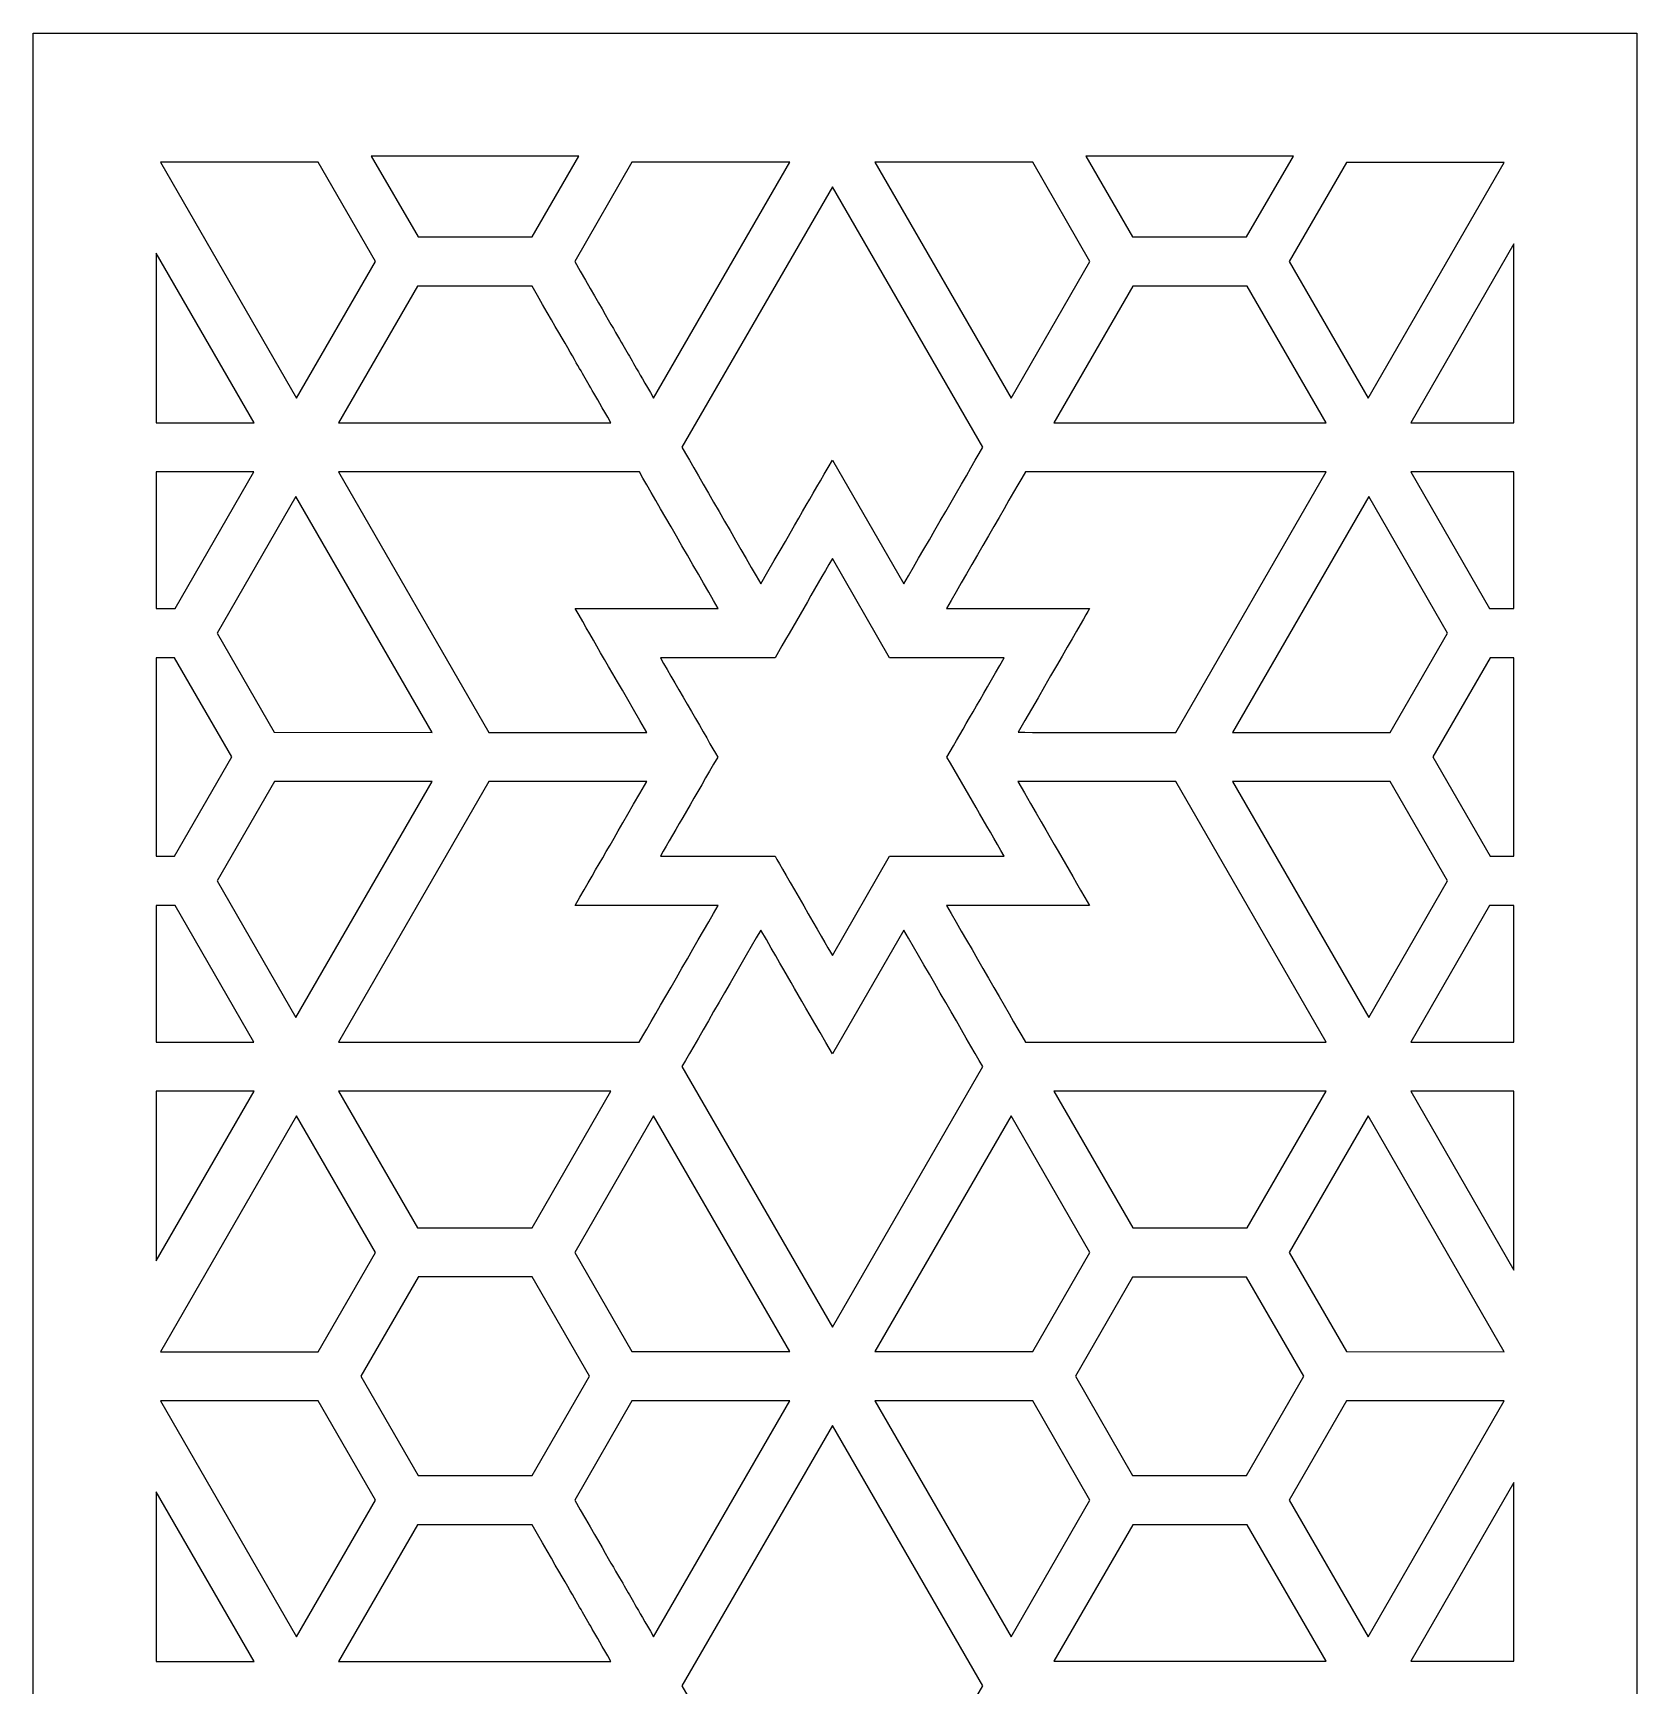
# Model space of a CAD drawing. Header units: millimetres. Extents: x -31 to 31, y -125 to 125.
# Drawn here: x -31.2 to 31.3, y 60.7 to 125.1 of the extents above; entities that cross this region are included whole.
import ezdxf

# ---------------------------------------------------------------- set-up
doc = ezdxf.new("R2010")
doc.units = ezdxf.units.MM
doc.header["$MEASUREMENT"] = 0
doc.layers.add('layer 1', color=7, linetype='Continuous')

msp = doc.modelspace()

# ---------------------------------------------------------------- linework, layer by layer
at = {"layer": 'layer 1', "color": 250}
for points, knots in [([(-31.2209, 125.1165), (-31.2209, 125.1165), (-31.2209, -124.8834), (-31.2209, -124.8834), (-31.2209, -124.8834), (-31.2209, -124.8834), (31.279, -124.8834), (31.279, -124.8834), (31.279, -124.8834), (31.279, -124.8834), (31.279, 125.1165), (31.279, 125.1165), (31.279, 125.1165), (31.279, 125.1165), (-31.2209, 125.1165), (-31.2209, 125.1165)], [0, 0, 0, 0, 0.2, 0.2, 0.2, 0.2, 0.4, 0.4, 0.4, 0.4, 0.6, 0.6, 0.6, 0.6, 1, 1, 1, 1]), ([(-20.1135, 120.0806), (-20.1135, 120.0806), (-17.8783, 116.2106), (-17.8783, 116.2106), (-17.8783, 116.2106), (-17.8783, 116.2106), (-20.9523, 110.8872), (-20.9523, 110.8872), (-20.9523, 110.8872), (-20.9523, 110.8872), (-26.2599, 120.0806), (-26.2599, 120.0806), (-26.2599, 120.0806), (-26.2599, 120.0806), (-20.1135, 120.0806), (-20.1135, 120.0806)], [0, 0, 0, 0, 0.2, 0.2, 0.2, 0.2, 0.4, 0.4, 0.4, 0.4, 0.6, 0.6, 0.6, 0.6, 1, 1, 1, 1]), ([(-9.9551, 120.3233), (-9.9551, 120.3233), (-11.7764, 117.1695), (-11.7764, 117.1695), (-11.7764, 117.1695), (-11.7764, 117.1695), (-16.2198, 117.1695), (-16.2198, 117.1695), (-16.2198, 117.1695), (-16.2198, 117.1695), (-18.0411, 120.3233), (-18.0411, 120.3233), (-18.0411, 120.3233), (-18.0411, 120.3233), (-9.9551, 120.3233), (-9.9551, 120.3233)], [0, 0, 0, 0, 0.2, 0.2, 0.2, 0.2, 0.4, 0.4, 0.4, 0.4, 0.6, 0.6, 0.6, 0.6, 1, 1, 1, 1]), ([(-1.7364, 120.0806), (-1.7364, 120.0806), (-7.0425, 110.8886), (-7.0425, 110.8886), (-7.0425, 110.8886), (-8.4292, 113.2903), (-7.6863, 112.0041), (-10.1148, 116.2124), (-10.1148, 116.2124), (-10.1148, 116.2124), (-7.8828, 120.0806), (-7.8828, 120.0806), (-7.8828, 120.0806), (-7.8828, 120.0806), (-1.7364, 120.0806), (-1.7364, 120.0806)], [0, 0, 0, 0, 0.2, 0.2, 0.2, 0.2, 0.4, 0.4, 0.4, 0.4, 0.6, 0.6, 0.6, 0.6, 1, 1, 1, 1]), ([(7.7336, 120.0806), (7.7336, 120.0806), (9.9653, 116.2138), (9.9653, 116.2138), (9.9653, 116.2138), (9.9653, 116.2138), (6.8929, 110.8904), (6.8929, 110.8904), (6.8929, 110.8904), (6.8929, 110.8904), (1.5869, 120.0806), (1.5869, 120.0806), (1.5869, 120.0806), (1.5869, 120.0806), (7.7336, 120.0806), (7.7336, 120.0806)], [0, 0, 0, 0, 0.2, 0.2, 0.2, 0.2, 0.4, 0.4, 0.4, 0.4, 0.6, 0.6, 0.6, 0.6, 1, 1, 1, 1]), ([(17.8901, 120.3233), (17.8901, 120.3233), (16.0704, 117.1727), (16.0704, 117.1727), (16.0704, 117.1727), (16.0704, 117.1727), (11.6272, 117.1709), (11.6272, 117.1709), (11.6272, 117.1709), (11.6272, 117.1709), (9.8072, 120.3233), (9.8072, 120.3233), (9.8072, 120.3233), (9.8072, 120.3233), (17.8901, 120.3233), (17.8901, 120.3233)], [0, 0, 0, 0, 0.2, 0.2, 0.2, 0.2, 0.4, 0.4, 0.4, 0.4, 0.6, 0.6, 0.6, 0.6, 1, 1, 1, 1]), ([(26.1091, 120.0774), (26.1091, 120.0774), (20.8043, 110.8904), (20.8043, 110.8904), (20.8043, 110.8904), (20.8043, 110.8904), (17.732, 116.2138), (17.732, 116.2138), (17.732, 116.2138), (17.732, 116.2138), (19.9626, 120.0774), (19.9626, 120.0774), (19.9626, 120.0774), (19.9626, 120.0774), (26.1091, 120.0774), (26.1091, 120.0774)], [0, 0, 0, 0, 0.2, 0.2, 0.2, 0.2, 0.4, 0.4, 0.4, 0.4, 0.6, 0.6, 0.6, 0.6, 1, 1, 1, 1]), ([(5.7873, 108.9716), (5.0923, 107.7701), (3.6608, 105.2886), (2.7117, 103.6479), (2.7117, 103.6479), (2.7117, 103.6479), (-0.0747, 108.4746), (-0.0747, 108.4746), (-0.0747, 108.4746), (-0.9934, 106.8832), (-1.3193, 106.3226), (-2.8611, 103.6479), (-2.8611, 103.6479), (-3.7895, 105.2537), (-5.2482, 107.7828), (-5.9352, 108.9716), (-5.9352, 108.9716), (-5.9352, 108.9716), (-0.0747, 119.1235), (-0.0747, 119.1235), (-0.0747, 119.1235), (-0.0747, 119.1235), (5.7873, 108.9716), (5.7873, 108.9716)], [0, 0, 0, 0, 0.1428571, 0.1428571, 0.1428571, 0.1428571, 0.2857143, 0.2857143, 0.2857143, 0.2857143, 0.4285714, 0.4285714, 0.4285714, 0.4285714, 0.5714286, 0.5714286, 0.5714286, 0.5714286, 0.7142857, 0.7142857, 0.7142857, 0.7142857, 1, 1, 1, 1]), ([(26.4858, 109.9301), (26.4858, 109.9301), (22.4645, 109.9301), (22.4645, 109.9301), (22.4645, 109.9301), (22.4645, 109.9301), (26.4858, 116.8978), (26.4858, 116.8978), (26.4858, 116.8978), (26.4858, 116.8978), (26.4858, 109.9301), (26.4858, 109.9301)], [0, 0, 0, 0, 0.25, 0.25, 0.25, 0.25, 0.5, 0.5, 0.5, 0.5, 1, 1, 1, 1]), ([(-26.4278, 116.5384), (-26.4278, 116.5384), (-22.6107, 109.927), (-22.6107, 109.927), (-22.6107, 109.927), (-22.6107, 109.927), (-26.4278, 109.927), (-26.4278, 109.927), (-26.4278, 109.927), (-26.4278, 109.927), (-26.4278, 116.5384), (-26.4278, 116.5384)], [0, 0, 0, 0, 0.25, 0.25, 0.25, 0.25, 0.5, 0.5, 0.5, 0.5, 1, 1, 1, 1]), ([(-19.3146, 109.9287), (-19.3146, 109.9287), (-16.2421, 115.2521), (-16.2421, 115.2521), (-16.2421, 115.2521), (-16.2421, 115.2521), (-11.7764, 115.2521), (-11.7764, 115.2521), (-11.7764, 115.2521), (-9.4086, 111.1525), (-10.0782, 112.3124), (-8.7025, 109.9287), (-8.7025, 109.9287), (-10.6549, 109.9287), (-8.6369, 109.9287), (-19.3146, 109.9287)], [0, 0, 0, 0, 0.2, 0.2, 0.2, 0.2, 0.4, 0.4, 0.4, 0.4, 0.6, 0.6, 0.6, 0.6, 1, 1, 1, 1]), ([(8.5545, 109.9319), (8.5545, 109.9319), (11.6286, 115.2539), (11.6286, 115.2539), (11.6286, 115.2539), (11.6286, 115.2539), (16.0926, 115.2553), (16.0926, 115.2553), (16.0926, 115.2553), (16.0926, 115.2553), (19.1668, 109.9319), (19.1668, 109.9319), (19.1668, 109.9319), (19.1668, 109.9319), (8.5545, 109.9319), (8.5545, 109.9319)], [0, 0, 0, 0, 0.2, 0.2, 0.2, 0.2, 0.4, 0.4, 0.4, 0.4, 0.6, 0.6, 0.6, 0.6, 1, 1, 1, 1]), ([(-26.4278, 108.0096), (-26.4278, 108.0096), (-22.6139, 108.0096), (-22.6139, 108.0096), (-22.6139, 108.0096), (-22.6139, 108.0096), (-25.6864, 102.6862), (-25.6864, 102.6862), (-25.6864, 102.6862), (-25.6864, 102.6862), (-26.4278, 102.6862), (-26.4278, 102.6862), (-26.4278, 102.6862), (-26.4278, 102.6862), (-26.4278, 108.0096), (-26.4278, 108.0096)], [0, 0, 0, 0, 0.2, 0.2, 0.2, 0.2, 0.4, 0.4, 0.4, 0.4, 0.6, 0.6, 0.6, 0.6, 1, 1, 1, 1]), ([(-7.5952, 108.0114), (-6.9083, 106.8211), (-5.448, 104.2934), (-4.5212, 102.6876), (-4.5212, 102.6876), (-4.5212, 102.6876), (-10.0957, 102.6876), (-10.0957, 102.6876), (-10.0957, 102.6876), (-9.2776, 101.2687), (-8.7984, 100.4379), (-7.3093, 97.8591), (-7.3093, 97.8591), (-7.3093, 97.8591), (-13.4557, 97.8591), (-13.4557, 97.8591), (-13.4557, 97.8591), (-13.4557, 97.8591), (-19.3178, 108.0114), (-19.3178, 108.0114), (-19.3178, 108.0114), (-8.6274, 108.0114), (-10.9824, 108.0114), (-7.5952, 108.0114)], [0, 0, 0, 0, 0.1428571, 0.1428571, 0.1428571, 0.1428571, 0.2857143, 0.2857143, 0.2857143, 0.2857143, 0.4285714, 0.4285714, 0.4285714, 0.4285714, 0.5714286, 0.5714286, 0.5714286, 0.5714286, 0.7142857, 0.7142857, 0.7142857, 0.7142857, 1, 1, 1, 1]), ([(19.1682, 108.0145), (19.1682, 108.0145), (13.3078, 97.8623), (13.3078, 97.8623), (13.3078, 97.8623), (11.7037, 97.8609), (8.4268, 97.8623), (7.1614, 97.8641), (7.1614, 97.8641), (8.5707, 100.3021), (9.9416, 102.6795), (9.9462, 102.6894), (9.9462, 102.6894), (5.2842, 102.6908), (6.4519, 102.6908), (4.3734, 102.6908), (4.3734, 102.6908), (5.3223, 104.3315), (6.7539, 106.813), (7.4475, 108.0145), (7.4475, 108.0145), (9.3504, 108.0145), (8.0257, 108.0145), (19.1682, 108.0145)], [0, 0, 0, 0, 0.1428571, 0.1428571, 0.1428571, 0.1428571, 0.2857143, 0.2857143, 0.2857143, 0.2857143, 0.4285714, 0.4285714, 0.4285714, 0.4285714, 0.5714286, 0.5714286, 0.5714286, 0.5714286, 0.7142857, 0.7142857, 0.7142857, 0.7142857, 1, 1, 1, 1]), ([(26.4858, 102.6894), (26.4858, 102.6894), (25.54, 102.6894), (25.54, 102.6894), (25.54, 102.6894), (25.54, 102.6894), (22.4659, 108.0128), (22.4659, 108.0128), (22.4659, 108.0128), (22.4659, 108.0128), (26.4858, 108.0128), (26.4858, 108.0128), (26.4858, 108.0128), (26.4858, 108.0128), (26.4858, 102.6894), (26.4858, 102.6894)], [0, 0, 0, 0, 0.2, 0.2, 0.2, 0.2, 0.4, 0.4, 0.4, 0.4, 0.6, 0.6, 0.6, 0.6, 1, 1, 1, 1]), ([(-15.6717, 97.8623), (-15.6717, 97.8623), (-21.8199, 97.8641), (-21.8199, 97.8641), (-21.8199, 97.8641), (-21.8199, 97.8641), (-24.0502, 101.7273), (-24.0502, 101.7273), (-24.0502, 101.7273), (-24.0502, 101.7273), (-20.9763, 107.0511), (-20.9763, 107.0511), (-20.9763, 107.0511), (-20.9763, 107.0511), (-15.6717, 97.8623), (-15.6717, 97.8623)], [0, 0, 0, 0, 0.2, 0.2, 0.2, 0.2, 0.4, 0.4, 0.4, 0.4, 0.6, 0.6, 0.6, 0.6, 1, 1, 1, 1]), ([(15.5222, 97.8623), (15.5222, 97.8623), (20.8283, 107.0543), (20.8283, 107.0543), (20.8283, 107.0543), (20.8283, 107.0543), (23.9007, 101.7305), (23.9007, 101.7305), (23.9007, 101.7305), (23.9007, 101.7305), (21.6672, 97.8623), (21.6672, 97.8623), (21.6672, 97.8623), (21.6672, 97.8623), (15.5222, 97.8623), (15.5222, 97.8623)], [0, 0, 0, 0, 0.2, 0.2, 0.2, 0.2, 0.4, 0.4, 0.4, 0.4, 0.6, 0.6, 0.6, 0.6, 1, 1, 1, 1]), ([(6.6276, 100.7734), (5.6818, 99.1344), (5.0652, 98.0683), (4.391, 96.9006), (4.391, 96.9006), (5.1452, 95.5954), (5.9154, 94.2629), (6.6262, 93.0324), (6.6262, 93.0324), (6.6262, 93.0324), (2.1573, 93.031), (2.1573, 93.031), (2.1573, 93.031), (2.1573, 93.031), (-0.0747, 89.1677), (-0.0747, 89.1677), (-0.0747, 89.1677), (-0.3766, 89.6899), (-2.0063, 92.5135), (-2.3084, 93.0356), (-2.3084, 93.0356), (-2.3084, 93.0356), (-6.7755, 93.0356), (-6.7755, 93.0356), (-6.7755, 93.0356), (-6.1989, 94.0311), (-5.3855, 95.4401), (-4.5419, 96.9006), (-4.5419, 96.9006), (-4.9445, 97.5988), (-6.1317, 99.6551), (-6.7755, 100.7703), (-6.7755, 100.7703), (-6.7755, 100.7703), (-2.3067, 100.7703), (-2.3067, 100.7703), (-2.3067, 100.7703), (-1.5973, 102.0022), (-0.7858, 103.4083), (-0.0747, 104.6416), (-0.0747, 104.6416), (-0.0747, 104.6416), (2.1589, 100.7734), (2.1589, 100.7734), (2.1589, 100.7734), (2.1589, 100.7734), (6.6276, 100.7734), (6.6276, 100.7734)], [0, 0, 0, 0, 0.0769231, 0.0769231, 0.0769231, 0.0769231, 0.1538462, 0.1538462, 0.1538462, 0.1538462, 0.2307692, 0.2307692, 0.2307692, 0.2307692, 0.3076923, 0.3076923, 0.3076923, 0.3076923, 0.3846154, 0.3846154, 0.3846154, 0.3846154, 0.4615385, 0.4615385, 0.4615385, 0.4615385, 0.5384615, 0.5384615, 0.5384615, 0.5384615, 0.6153846, 0.6153846, 0.6153846, 0.6153846, 0.6923077, 0.6923077, 0.6923077, 0.6923077, 0.7692308, 0.7692308, 0.7692308, 0.7692308, 0.8461538, 0.8461538, 0.8461538, 0.8461538, 1, 1, 1, 1]), ([(-26.4278, 100.7688), (-26.4278, 100.7688), (-25.7087, 100.7688), (-25.7087, 100.7688), (-25.7087, 100.7688), (-25.7087, 100.7688), (-23.4782, 96.9024), (-23.4782, 96.9024), (-23.4782, 96.9024), (-23.4782, 96.9024), (-25.7104, 93.0374), (-25.7104, 93.0374), (-25.7104, 93.0374), (-25.7104, 93.0356), (-25.7104, 93.0356), (-25.7104, 93.0356), (-25.7104, 93.0356), (-25.7104, 93.0356), (-26.4278, 93.0356), (-26.4278, 93.0356), (-26.4278, 93.0356), (-26.4278, 93.0356), (-26.4278, 100.7688), (-26.4278, 100.7688)], [0, 0, 0, 0, 0.1428571, 0.1428571, 0.1428571, 0.1428571, 0.2857143, 0.2857143, 0.2857143, 0.2857143, 0.4285714, 0.4285714, 0.4285714, 0.4285714, 0.5714286, 0.5714286, 0.5714286, 0.5714286, 0.7142857, 0.7142857, 0.7142857, 0.7142857, 1, 1, 1, 1]), ([(26.4858, 93.0324), (26.4858, 93.0324), (25.5594, 93.0324), (25.5594, 93.0324), (25.5594, 93.0324), (25.5594, 93.0324), (25.5594, 93.0324), (25.5594, 93.0342), (25.5594, 93.0342), (25.5594, 93.0342), (23.3271, 96.9024), (23.3271, 96.9024), (23.3271, 96.9024), (23.3271, 96.9024), (25.5626, 100.772), (25.5626, 100.772), (25.5626, 100.772), (25.5626, 100.772), (26.4858, 100.772), (26.4858, 100.772), (26.4858, 100.772), (26.4858, 100.772), (26.4858, 93.0324), (26.4858, 93.0324)], [0, 0, 0, 0, 0.1428571, 0.1428571, 0.1428571, 0.1428571, 0.2857143, 0.2857143, 0.2857143, 0.2857143, 0.4285714, 0.4285714, 0.4285714, 0.4285714, 0.5714286, 0.5714286, 0.5714286, 0.5714286, 0.7142857, 0.7142857, 0.7142857, 0.7142857, 1, 1, 1, 1]), ([(-21.8182, 95.9421), (-21.8182, 95.9421), (-15.6717, 95.9421), (-15.6717, 95.9421), (-15.6717, 95.9421), (-15.6717, 95.9421), (-20.9763, 86.7551), (-20.9763, 86.7551), (-20.9763, 86.7551), (-20.9763, 86.7551), (-24.0487, 92.0789), (-24.0487, 92.0789), (-24.0487, 92.0789), (-24.0487, 92.0789), (-21.8182, 95.9421), (-21.8182, 95.9421)], [0, 0, 0, 0, 0.2, 0.2, 0.2, 0.2, 0.4, 0.4, 0.4, 0.4, 0.6, 0.6, 0.6, 0.6, 1, 1, 1, 1]), ([(-4.5227, 91.1183), (-5.4511, 89.511), (-6.9114, 86.9833), (-7.5969, 85.7948), (-7.5969, 85.7948), (-10.9201, 85.7948), (-8.5379, 85.7948), (-19.3163, 85.7948), (-19.3163, 85.7948), (-19.3163, 85.7948), (-13.4589, 95.9421), (-13.4589, 95.9421), (-13.4589, 95.9421), (-13.4589, 95.9421), (-7.3093, 95.9421), (-7.3093, 95.9421), (-7.3093, 95.9421), (-8.8159, 93.3344), (-9.07, 92.8934), (-10.0942, 91.1183), (-10.0942, 91.1183), (-6.1572, 91.1168), (-7.4115, 91.1183), (-4.5227, 91.1183)], [0, 0, 0, 0, 0.1428571, 0.1428571, 0.1428571, 0.1428571, 0.2857143, 0.2857143, 0.2857143, 0.2857143, 0.4285714, 0.4285714, 0.4285714, 0.4285714, 0.5714286, 0.5714286, 0.5714286, 0.5714286, 0.7142857, 0.7142857, 0.7142857, 0.7142857, 1, 1, 1, 1]), ([(7.4507, 85.7899), (6.7571, 86.9915), (5.3241, 89.4729), (4.3748, 91.1137), (4.3748, 91.1137), (4.9918, 91.1137), (9.3549, 91.1154), (9.9462, 91.1154), (9.9462, 91.1154), (8.9574, 92.8296), (8.6011, 93.4462), (7.1564, 95.9467), (7.1564, 95.9467), (8.4187, 95.9453), (11.6988, 95.9453), (13.3064, 95.9453), (13.3064, 95.9453), (13.3064, 95.9453), (19.1682, 85.7917), (19.1682, 85.7917), (19.1682, 85.7917), (6.9155, 85.7899), (9.3006, 85.7899), (7.4507, 85.7899)], [0, 0, 0, 0, 0.1428571, 0.1428571, 0.1428571, 0.1428571, 0.2857143, 0.2857143, 0.2857143, 0.2857143, 0.4285714, 0.4285714, 0.4285714, 0.4285714, 0.5714286, 0.5714286, 0.5714286, 0.5714286, 0.7142857, 0.7142857, 0.7142857, 0.7142857, 1, 1, 1, 1]), ([(15.519, 95.9453), (15.519, 95.9453), (21.6655, 95.9453), (21.6655, 95.9453), (21.6655, 95.9453), (21.6655, 95.9453), (23.9007, 92.0757), (23.9007, 92.0757), (23.9007, 92.0757), (23.9007, 92.0757), (20.8269, 86.7519), (20.8269, 86.7519), (20.8269, 86.7519), (20.8269, 86.7519), (15.519, 95.9453), (15.519, 95.9453)], [0, 0, 0, 0, 0.2, 0.2, 0.2, 0.2, 0.4, 0.4, 0.4, 0.4, 0.6, 0.6, 0.6, 0.6, 1, 1, 1, 1]), ([(-26.4278, 91.1183), (-26.4278, 91.1183), (-25.6864, 91.1183), (-25.6864, 91.1183), (-25.6864, 91.1183), (-25.6864, 91.1183), (-22.6123, 85.7948), (-22.6123, 85.7948), (-22.6123, 85.7948), (-22.6123, 85.7948), (-26.4278, 85.7948), (-26.4278, 85.7948), (-26.4278, 85.7948), (-26.4278, 85.7948), (-26.4278, 91.1183), (-26.4278, 91.1183)], [0, 0, 0, 0, 0.2, 0.2, 0.2, 0.2, 0.4, 0.4, 0.4, 0.4, 0.6, 0.6, 0.6, 0.6, 1, 1, 1, 1]), ([(26.4858, 85.7917), (26.4858, 85.7917), (22.4659, 85.7917), (22.4659, 85.7917), (22.4659, 85.7917), (22.4659, 85.7917), (25.5386, 91.1154), (25.5386, 91.1154), (25.5386, 91.1154), (25.5386, 91.1154), (26.4858, 91.1154), (26.4858, 91.1154), (26.4858, 91.1154), (26.4858, 91.1154), (26.4858, 85.7917), (26.4858, 85.7917)], [0, 0, 0, 0, 0.2, 0.2, 0.2, 0.2, 0.4, 0.4, 0.4, 0.4, 0.6, 0.6, 0.6, 0.6, 1, 1, 1, 1]), ([(-0.0747, 74.6859), (-0.0747, 74.6859), (-5.9352, 84.8377), (-5.9352, 84.8377), (-5.9352, 84.8377), (-5.2482, 86.0266), (-3.7895, 88.5543), (-2.8611, 90.1598), (-2.8611, 90.1598), (-1.6532, 88.0653), (-1.4902, 87.7873), (-0.0747, 85.3348), (-0.0747, 85.3348), (-0.0747, 85.3348), (2.7133, 90.1598), (2.7133, 90.1598), (2.7133, 90.1598), (3.6592, 88.5204), (5.0923, 86.0407), (5.7873, 84.8377), (5.7873, 84.8377), (5.7873, 84.8377), (-0.0747, 74.6859), (-0.0747, 74.6859)], [0, 0, 0, 0, 0.1428571, 0.1428571, 0.1428571, 0.1428571, 0.2857143, 0.2857143, 0.2857143, 0.2857143, 0.4285714, 0.4285714, 0.4285714, 0.4285714, 0.5714286, 0.5714286, 0.5714286, 0.5714286, 0.7142857, 0.7142857, 0.7142857, 0.7142857, 1, 1, 1, 1]), ([(-26.4278, 83.8775), (-26.4278, 83.8775), (-22.6107, 83.8775), (-22.6107, 83.8775), (-22.6107, 83.8775), (-22.6107, 83.8775), (-26.4278, 77.2661), (-26.4278, 77.2661), (-26.4278, 77.2661), (-26.4278, 77.2661), (-26.4278, 83.8775), (-26.4278, 83.8775)], [0, 0, 0, 0, 0.25, 0.25, 0.25, 0.25, 0.5, 0.5, 0.5, 0.5, 1, 1, 1, 1]), ([(-8.7041, 83.8775), (-8.7041, 83.8775), (-11.7781, 78.5537), (-11.7781, 78.5537), (-11.7781, 78.5537), (-11.7781, 78.5537), (-16.2405, 78.5537), (-16.2405, 78.5537), (-16.2405, 78.5537), (-16.2405, 78.5537), (-19.3146, 83.8775), (-19.3146, 83.8775), (-19.3146, 83.8775), (-19.3146, 83.8775), (-8.7041, 83.8775), (-8.7041, 83.8775)], [0, 0, 0, 0, 0.2, 0.2, 0.2, 0.2, 0.4, 0.4, 0.4, 0.4, 0.6, 0.6, 0.6, 0.6, 1, 1, 1, 1]), ([(11.6318, 78.5505), (11.6318, 78.5505), (8.5577, 83.8729), (8.5577, 83.8729), (8.5577, 83.8729), (9.0851, 83.8729), (18.5437, 83.8743), (19.1653, 83.8743), (19.1653, 83.8743), (19.1653, 83.8743), (16.0926, 78.5505), (16.0926, 78.5505), (16.0926, 78.5505), (16.0926, 78.5505), (11.6318, 78.5505), (11.6318, 78.5505)], [0, 0, 0, 0, 0.2, 0.2, 0.2, 0.2, 0.4, 0.4, 0.4, 0.4, 0.6, 0.6, 0.6, 0.6, 1, 1, 1, 1]), ([(26.4858, 76.9066), (26.4858, 76.9066), (22.4628, 83.8743), (22.4628, 83.8743), (22.4628, 83.8743), (22.4628, 83.8743), (26.4858, 83.8743), (26.4858, 83.8743), (26.4858, 83.8743), (26.4858, 83.8743), (26.4858, 76.9066), (26.4858, 76.9066)], [0, 0, 0, 0, 0.25, 0.25, 0.25, 0.25, 0.5, 0.5, 0.5, 0.5, 1, 1, 1, 1]), ([(-20.9506, 82.9172), (-20.9506, 82.9172), (-17.8783, 77.5938), (-17.8783, 77.5938), (-17.8783, 77.5938), (-17.8783, 77.5938), (-20.1118, 73.7256), (-20.1118, 73.7256), (-20.1118, 73.7256), (-20.1118, 73.7256), (-26.2567, 73.7256), (-26.2567, 73.7256), (-26.2567, 73.7256), (-26.2567, 73.7256), (-20.9506, 82.9172), (-20.9506, 82.9172)], [0, 0, 0, 0, 0.2, 0.2, 0.2, 0.2, 0.4, 0.4, 0.4, 0.4, 0.6, 0.6, 0.6, 0.6, 1, 1, 1, 1]), ([(-10.1148, 77.5952), (-10.1148, 77.5952), (-7.0408, 82.919), (-7.0408, 82.919), (-7.0408, 82.919), (-7.0408, 82.919), (-1.7348, 73.7288), (-1.7348, 73.7288), (-1.7348, 73.7288), (-1.7348, 73.7288), (-7.8828, 73.7288), (-7.8828, 73.7288), (-7.8828, 73.7288), (-7.8828, 73.7288), (-10.1148, 77.5952), (-10.1148, 77.5952)], [0, 0, 0, 0, 0.2, 0.2, 0.2, 0.2, 0.4, 0.4, 0.4, 0.4, 0.6, 0.6, 0.6, 0.6, 1, 1, 1, 1]), ([(1.5869, 73.7288), (1.5869, 73.7288), (6.8915, 82.9172), (6.8915, 82.9172), (6.8915, 82.9172), (6.8915, 82.9172), (9.9638, 77.5938), (9.9638, 77.5938), (9.9638, 77.5938), (9.9638, 77.5938), (7.7336, 73.7288), (7.7336, 73.7288), (7.7336, 73.7288), (7.7336, 73.7288), (1.5869, 73.7288), (1.5869, 73.7288)], [0, 0, 0, 0, 0.2, 0.2, 0.2, 0.2, 0.4, 0.4, 0.4, 0.4, 0.6, 0.6, 0.6, 0.6, 1, 1, 1, 1]), ([(19.9609, 73.727), (19.9609, 73.727), (17.7302, 77.5903), (17.7302, 77.5903), (17.7302, 77.5903), (17.7302, 77.5903), (20.8043, 82.9141), (20.8043, 82.9141), (20.8043, 82.9141), (20.8043, 82.9141), (26.1091, 73.7256), (26.1091, 73.7256), (26.1091, 73.7256), (26.1091, 73.7256), (19.9609, 73.727), (19.9609, 73.727)], [0, 0, 0, 0, 0.2, 0.2, 0.2, 0.2, 0.4, 0.4, 0.4, 0.4, 0.6, 0.6, 0.6, 0.6, 1, 1, 1, 1]), ([(-16.2182, 76.6367), (-16.2182, 76.6367), (-11.7749, 76.6367), (-11.7749, 76.6367), (-11.7749, 76.6367), (-11.7749, 76.6367), (-9.5429, 72.7685), (-9.5429, 72.7685), (-9.5429, 72.7685), (-9.5429, 72.7685), (-9.5429, 72.7668), (-9.5429, 72.7668), (-9.5429, 72.7668), (-9.5429, 72.7668), (-11.7764, 68.8971), (-11.7764, 68.8971), (-11.7764, 68.8971), (-11.7764, 68.8971), (-16.2198, 68.8971), (-16.2198, 68.8971), (-16.2198, 68.8971), (-16.2198, 68.8971), (-18.4518, 72.7653), (-18.4518, 72.7653), (-18.4518, 72.7653), (-18.4518, 72.7653), (-16.2166, 76.635), (-16.2166, 76.635), (-16.2166, 76.635), (-16.2166, 76.635), (-16.2182, 76.635), (-16.2182, 76.6367)], [0, 0, 0, 0, 0.1111111, 0.1111111, 0.1111111, 0.1111111, 0.2222222, 0.2222222, 0.2222222, 0.2222222, 0.3333333, 0.3333333, 0.3333333, 0.3333333, 0.4444444, 0.4444444, 0.4444444, 0.4444444, 0.5555556, 0.5555556, 0.5555556, 0.5555556, 0.6666667, 0.6666667, 0.6666667, 0.6666667, 0.7777778, 0.7777778, 0.7777778, 0.7777778, 1, 1, 1, 1]), ([(16.0704, 68.9003), (16.0704, 68.9003), (11.6272, 68.8989), (11.6272, 68.8989), (11.6272, 68.8989), (11.6272, 68.8989), (9.3959, 72.7742), (9.3959, 72.7742), (9.3959, 72.7742), (9.3959, 72.7742), (11.624, 76.6335), (11.624, 76.6335), (11.624, 76.6335), (11.624, 76.6335), (16.0704, 76.6335), (16.0704, 76.6335), (16.0704, 76.6335), (16.0704, 76.6335), (18.3024, 72.7653), (18.3024, 72.7653), (18.3024, 72.7653), (18.3024, 72.7653), (16.0704, 68.9003), (16.0704, 68.9003)], [0, 0, 0, 0, 0.1428571, 0.1428571, 0.1428571, 0.1428571, 0.2857143, 0.2857143, 0.2857143, 0.2857143, 0.4285714, 0.4285714, 0.4285714, 0.4285714, 0.5714286, 0.5714286, 0.5714286, 0.5714286, 0.7142857, 0.7142857, 0.7142857, 0.7142857, 1, 1, 1, 1]), ([(-20.1135, 71.8083), (-20.1135, 71.8083), (-17.8783, 67.9386), (-17.8783, 67.9386), (-17.8783, 67.9386), (-17.8783, 67.9386), (-20.9523, 62.6149), (-20.9523, 62.6149), (-20.9523, 62.6149), (-20.9523, 62.6149), (-26.2599, 71.8083), (-26.2599, 71.8083), (-26.2599, 71.8083), (-26.2599, 71.8083), (-20.1135, 71.8083), (-20.1135, 71.8083)], [0, 0, 0, 0, 0.2, 0.2, 0.2, 0.2, 0.4, 0.4, 0.4, 0.4, 0.6, 0.6, 0.6, 0.6, 1, 1, 1, 1]), ([(-1.7364, 71.8083), (-1.7364, 71.8083), (-7.0425, 62.6166), (-7.0425, 62.6166), (-7.0425, 62.6166), (-8.4292, 65.018), (-7.6863, 63.7318), (-10.1148, 67.94), (-10.1148, 67.94), (-10.1148, 67.94), (-7.8828, 71.8083), (-7.8828, 71.8083), (-7.8828, 71.8083), (-7.8828, 71.8083), (-1.7364, 71.8083), (-1.7364, 71.8083)], [0, 0, 0, 0, 0.2, 0.2, 0.2, 0.2, 0.4, 0.4, 0.4, 0.4, 0.6, 0.6, 0.6, 0.6, 1, 1, 1, 1]), ([(1.5869, 71.8083), (1.5869, 71.8083), (7.7336, 71.8083), (7.7336, 71.8083), (7.7336, 71.8083), (7.7336, 71.8083), (9.9653, 67.9418), (9.9653, 67.9418), (9.9653, 67.9418), (9.9653, 67.9418), (6.8929, 62.618), (6.8929, 62.618), (6.8929, 62.618), (6.8929, 62.618), (1.5869, 71.8083), (1.5869, 71.8083)], [0, 0, 0, 0, 0.2, 0.2, 0.2, 0.2, 0.4, 0.4, 0.4, 0.4, 0.6, 0.6, 0.6, 0.6, 1, 1, 1, 1]), ([(20.8043, 62.618), (20.8043, 62.618), (17.732, 67.9418), (17.732, 67.9418), (17.732, 67.9418), (17.732, 67.9418), (19.9626, 71.8051), (19.9626, 71.8051), (19.9626, 71.8051), (19.9626, 71.8051), (26.1091, 71.8051), (26.1091, 71.8051), (26.1091, 71.8051), (26.1091, 71.8051), (20.8043, 62.618), (20.8043, 62.618)], [0, 0, 0, 0, 0.2, 0.2, 0.2, 0.2, 0.4, 0.4, 0.4, 0.4, 0.6, 0.6, 0.6, 0.6, 1, 1, 1, 1]), ([(-0.0747, 60.2022), (-0.9934, 58.6108), (-1.3193, 58.0503), (-2.8611, 55.3755), (-2.8611, 55.3755), (-3.7895, 56.9814), (-5.2482, 59.5104), (-5.9352, 60.6993), (-5.9352, 60.6993), (-5.9352, 60.6993), (-0.0747, 70.8512), (-0.0747, 70.8512), (-0.0747, 70.8512), (-0.0747, 70.8512), (5.7873, 60.6993), (5.7873, 60.6993), (5.7873, 60.6993), (5.0923, 59.4977), (3.6608, 57.0166), (2.7117, 55.3755), (2.7117, 55.3755), (2.7117, 55.3755), (-0.0747, 60.2022), (-0.0747, 60.2022)], [0, 0, 0, 0, 0.1428571, 0.1428571, 0.1428571, 0.1428571, 0.2857143, 0.2857143, 0.2857143, 0.2857143, 0.4285714, 0.4285714, 0.4285714, 0.4285714, 0.5714286, 0.5714286, 0.5714286, 0.5714286, 0.7142857, 0.7142857, 0.7142857, 0.7142857, 1, 1, 1, 1]), ([(26.4858, 61.6578), (26.4858, 61.6578), (22.4645, 61.6578), (22.4645, 61.6578), (22.4645, 61.6578), (22.4645, 61.6578), (26.4858, 68.6255), (26.4858, 68.6255), (26.4858, 68.6255), (26.4858, 68.6255), (26.4858, 61.6578), (26.4858, 61.6578)], [0, 0, 0, 0, 0.25, 0.25, 0.25, 0.25, 0.5, 0.5, 0.5, 0.5, 1, 1, 1, 1]), ([(-26.4278, 68.266), (-26.4278, 68.266), (-22.6107, 61.6546), (-22.6107, 61.6546), (-22.6107, 61.6546), (-22.6107, 61.6546), (-26.4278, 61.6546), (-26.4278, 61.6546), (-26.4278, 61.6546), (-26.4278, 61.6546), (-26.4278, 68.266), (-26.4278, 68.266)], [0, 0, 0, 0, 0.25, 0.25, 0.25, 0.25, 0.5, 0.5, 0.5, 0.5, 1, 1, 1, 1]), ([(-11.7764, 66.9798), (-9.4086, 62.8802), (-10.0782, 64.0401), (-8.7025, 61.6564), (-8.7025, 61.6564), (-10.6549, 61.6564), (-8.6369, 61.6564), (-19.3146, 61.6564), (-19.3146, 61.6564), (-19.3146, 61.6564), (-16.2421, 66.9798), (-16.2421, 66.9798), (-16.2421, 66.9798), (-16.2421, 66.9798), (-11.7764, 66.9798), (-11.7764, 66.9798)], [0, 0, 0, 0, 0.2, 0.2, 0.2, 0.2, 0.4, 0.4, 0.4, 0.4, 0.6, 0.6, 0.6, 0.6, 1, 1, 1, 1]), ([(8.5545, 61.6595), (8.5545, 61.6595), (11.6286, 66.9815), (11.6286, 66.9815), (11.6286, 66.9815), (11.6286, 66.9815), (16.0926, 66.9833), (16.0926, 66.9833), (16.0926, 66.9833), (16.0926, 66.9833), (19.1668, 61.6595), (19.1668, 61.6595), (19.1668, 61.6595), (19.1668, 61.6595), (8.5545, 61.6595), (8.5545, 61.6595)], [0, 0, 0, 0, 0.2, 0.2, 0.2, 0.2, 0.4, 0.4, 0.4, 0.4, 0.6, 0.6, 0.6, 0.6, 1, 1, 1, 1])]:
    msp.add_open_spline(points, degree=3, knots=knots, dxfattribs=at)

doc.saveas('drawing.dxf')
